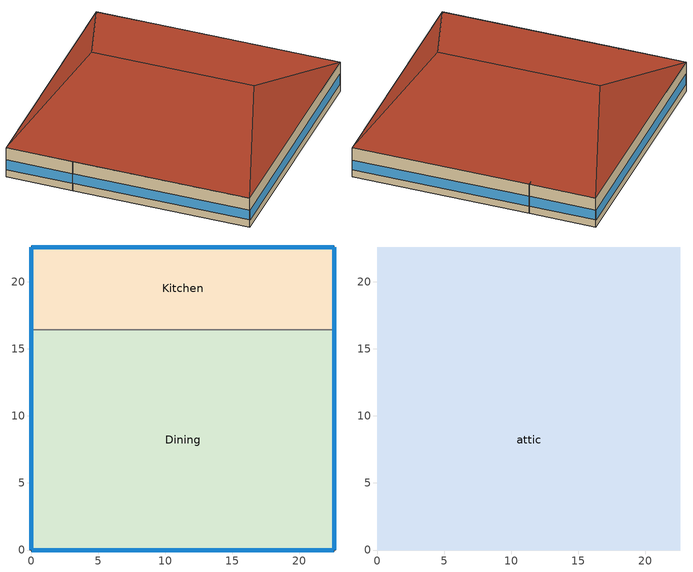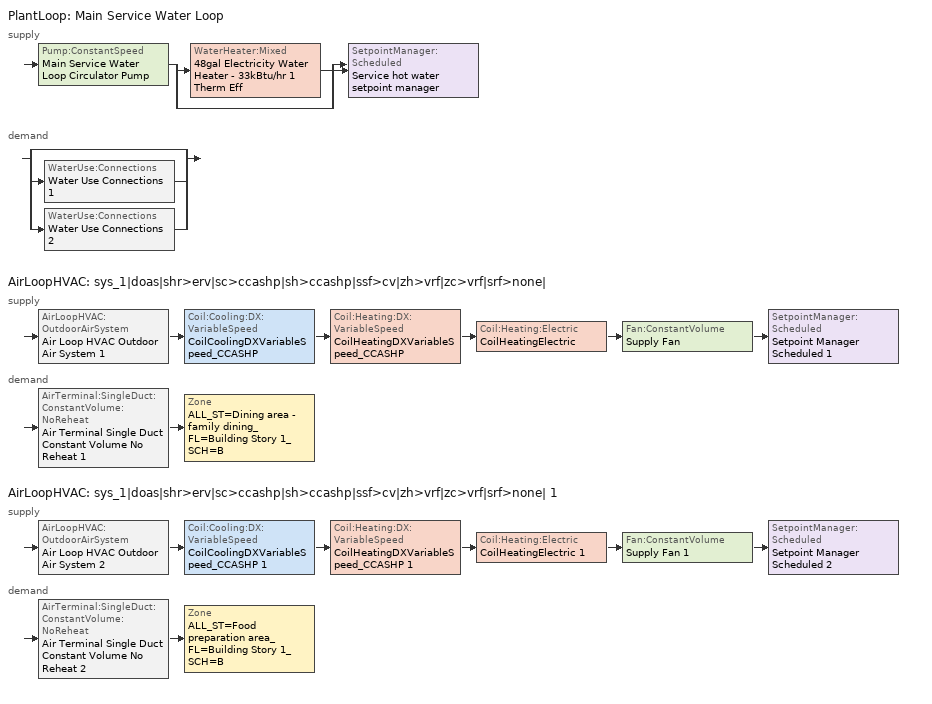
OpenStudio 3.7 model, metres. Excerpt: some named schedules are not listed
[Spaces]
Kitchen
 floor foundation (BTAP-Grnd-Floor-Mass:U-0.757_std): 22.61,22.61 22.61,16.44 0,16.44 0,22.61 z0
 wall outside: 22.61,16.44 22.61,22.61 0,22.61 0,16.44 z0:3.05
 wall to Dining: 0,16.44 22.61,16.44 z0:3.05
 window (BTAP-Ext-FixedWindow:U=0.173 SHGC=0.600): 22.61,16.47 22.61,22.58 / 0,22.58 0,16.47 z0.76:1.79; 22.58,22.61 0.03,22.61 z0.76:1.78
Dining
 floor foundation (BTAP-Grnd-Floor-Mass:U-0.757_std): 22.61,16.44 22.61,0 0,0 0,16.44 z0
 wall outside: 0,16.44 0,0 22.61,0 22.61,16.44 z0:3.05
 window (BTAP-Ext-FixedWindow:U=0.173 SHGC=0.600): 22.61,0.03 22.61,16.42 / 0.03,0 22.58,0 / 0,16.42 0,0.03 z0.76:1.78
attic
 floor to Dining: 22.61,16.44 22.61,0 0,0 0,16.44 z3.05
 floor to Kitchen: 22.61,22.61 22.61,16.44 0,16.44 0,22.61 z3.05
 roof outside: 11.3,18.84,6.82 22.61,22.61,3.05 0,22.61,3.05; 11.3,3.77,6.82 0,0,3.05 22.61,0,3.05; 11.3,18.84,6.82 0,22.61,3.05 0,0,3.05 11.3,3.77,6.82; 11.3,3.77,6.82 22.61,0,3.05 22.61,22.61,3.05 11.3,18.84,6.82
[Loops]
PlantLoop 'Main Service Water Loop'
 supply: Pump:ConstantSpeed 'Main Service Water Loop Circulator Pump' > split
  | WaterHeater:Mixed '48gal Electricity Water Heater - 33kBtu/hr 1 Therm Eff'
  | bypass
  join > SetpointManager:Scheduled 'Service hot water setpoint manager'
 demand: split
  | bypass
  | WaterUse:Connections 'Water Use Connections 1'
  | WaterUse:Connections 'Water Use Connections 2'
AirLoopHVAC 'sys_1|doas|shr>erv|sc>ccashp|sh>ccashp|ssf>cv|zh>vrf|zc>vrf|srf>none|'
 supply: AirLoopHVAC:OutdoorAirSystem 'Air Loop HVAC Outdoor Air System 1' > Coil:Cooling:DX:VariableSpeed 'CoilCoolingDXVariableSpeed_CCASHP' > Coil:Heating:DX:VariableSpeed 'CoilHeatingDXVariableSpeed_CCASHP' > Coil:Heating:Electric 'CoilHeatingElectric' > Fan:ConstantVolume 'Supply Fan' > SetpointManager:Scheduled 'Setpoint Manager Scheduled 1'
 demand: AirTerminal:SingleDuct:ConstantVolume:NoReheat 'Air Terminal Single Duct Constant Volume No Reheat 1' > Zone 'ALL_ST=Dining area - family dining_FL=Building Story 1_SCH=B'
AirLoopHVAC 'sys_1|doas|shr>erv|sc>ccashp|sh>ccashp|ssf>cv|zh>vrf|zc>vrf|srf>none| 1'
 supply: AirLoopHVAC:OutdoorAirSystem 'Air Loop HVAC Outdoor Air System 2' > Coil:Cooling:DX:VariableSpeed 'CoilCoolingDXVariableSpeed_CCASHP 1' > Coil:Heating:DX:VariableSpeed 'CoilHeatingDXVariableSpeed_CCASHP 1' > Coil:Heating:Electric 'CoilHeatingElectric 1' > Fan:ConstantVolume 'Supply Fan 1' > SetpointManager:Scheduled 'Setpoint Manager Scheduled 2'
 demand: AirTerminal:SingleDuct:ConstantVolume:NoReheat 'Air Terminal Single Duct Constant Volume No Reheat 2' > Zone 'ALL_ST=Food preparation area_FL=Building Story 1_SCH=B'
[Site]
Calgary Intl AP_AB_CAN: Latitude {deg}=51.11; Longitude {deg}=-114.02; Time Zone {hr}=-7; Elevation {m}=1084.1; Terrain=City
[Building]
FullServiceRestaurant: North Axis {deg}=0; Default Construction Set=BTAP-Mass at hdd = 5000.0; Standards Number of Stories=1; Standards Number of Above Ground Stories=1; Standards Template=NECB2020; Standards Building Type=FullServiceRestaurant
[Site:WaterMainsTemperature]
Calculation Method=Correlation; Annual Average Outdoor Air Temperature {C}=4.69167; Maximum Difference In Monthly Average Outdoor Air Temperatures {deltaC}=24.6
[Site:GroundTemperature:BuildingSurface]
19.527, 19.502, 19.536, 19.598, 20.002, 21.64, 22.225, 22.375, 21.449, 20.121, 19.802, 19.633
[SizingPeriod:DesignDay] Barometric Pressure {Pa}=88961; Rain Indicator=No; Snow Indicator=No; Day of Month=21; Daylight Saving Time Indicator=No; Humidity Condition Type=Wetbulb; Dry-Bulb Temperature Range Modifier Type=DefaultMultipliers
Name | Maximum Dry-Bulb Temperature {C} | Daily Dry-Bulb Temperature Range {deltaC} | Wind Speed {m/s} | Wind Direction {deg} | Month | Day Type | Wetbulb or DewPoint at Maximum Dry-Bulb {C} | Solar Model Indicator | ASHRAE Clear Sky Optical Depth for Beam Irradiance | ASHRAE Clear Sky Optical Depth for Diffuse Irradiance | Sky Clearness
Calgary Intl AP Ann Clg .4% Condns DB=>MWB | 28.8 | 12.3 | 4.5 | 160 | 7 | SummerDesignDay | 16 | ASHRAETau | 0.34 | 2.419
Calgary Intl AP Ann Clg .4% Condns WB=>MDB | 25.5 | 12.3 | 4.5 | 160 | 7 | SummerDesignDay | 17.8 | ASHRAETau | 0.34 | 2.419
Calgary Intl AP Ann Htg 99.6% Condns DB | -27.7 | 0 | 2.7 | 200 | 1 | WinterDesignDay | -27.7 | ASHRAEClearSky |  |  | 0
[ClimateZones]
Climate Zone Institution Name 1=ASHRAE; Climate Zone Document Name 1=ANSI/ASHRAE Standard 169; Climate Zone Document Year 1=2006; Climate Zone Value 1=7
[Site:GroundTemperature:Shallow]
-1.6, -5.4, -6.4, -5.5, -0.4, 5.3, 10.8, 14.7, 15.8, 14, 9.5, 4
[Site:GroundTemperature:Deep]
4, 1.3, -0.4, -0.9, 0.1, 2.3, 5.2, 8, 9.9, 10.3, 9.2, 7
[Site:GroundTemperature:FCfactorMethod]
January Ground Temperature {C}=5.5; February Ground Temperature {C}=-2; March Ground Temperature {C}=-7.6; April Ground Temperature {C}=-6.3; May Ground Temperature {C}=-6.6; June Ground Temperature {C}=-0.3; July Ground Temperature {C}=4.9; August Ground Temperature {C}=10.2; September Ground Temperature {C}=13.8; October Ground Temperature {C}=17; November Ground Temperature {C}=16.6; December Ground Temperature {C}=11.1
[Material:NoMass] Roughness=Smooth; Thermal Absorptance=0.9; Solar Absorptance=0.7
Name | Thermal Resistance {m2-K/W} | Visible Absorptance
Typical Carpet Pad; Typical Carpet Pad 1 | 0.21648 | 0.8
Typical Insulation 1 | 6.98591 | 0.7
Typical Insulation 2 | 4.38022 | 0.7
Typical Insulation 3 | 8.26445 | 0.7
Typical Carpet Pad 2 | 1.25503 | 0.8
Typical Carpet Pad 3; Typical Carpet Pad 4 | 3.45515 | 0.8
Typical Insulation 4 | 0.578017 | 0.7
Typical Insulation 5 | 0.578035 | 0.7
[Material]
Name | Roughness | Thickness {m} | Conductivity {W/m-K} | Density {kg/m3} | Specific Heat {J/kg-K} | Thermal Absorptance | Solar Absorptance | Visible Absorptance
G05 25mm wood | MediumSmooth | 0.0254 | 0.15 | 608 | 1630 | 0.9 | 0.5 | 0.5
100mm Normalweight concrete floor 1 | MediumSmooth | 0.1016 | 2.31 | 2322 | 832
G01 13mm gypsum board 1 | Smooth | 0.0127 | 0.16 | 800 | 1090 | 0.9 | 0.7 | 0.5
4 in. Normalweight Concrete Floor 1 | MediumRough | 0.1016 | 2.31 | 2322 | 832 | 0.9 | 0.7 | 0.7
1IN Stucco 1 | Smooth | 0.0253 | 0.6918 | 1858 | 837 | 0.9 | 0.7 | 0.92
8IN CONCRETE HW RefBldg 1 | Rough | 0.2032 | 1.311 | 2240 | 836.8 | 0.9 | 0.7 | 0.7
1/2IN Gypsum 1 | Smooth | 0.0127 | 0.16 | 784.9 | 830 | 0.9 | 0.4 | 0.4
Metal Roof Surface 1; F08 Metal surface 1 | Smooth | 0.0008 | 45.28 | 7824 | 500 | 0.9 | 0.7 | 0.7
6 in. Normalweight Concrete Floor 1; 6 in. Normalweight Concrete Floor 2; 6 in. Normalweight Concrete Floor 3 | MediumRough | 0.1524 | 2.31 | 2322 | 832 | 0.9 | 0.7 | 0.7
Expanded Polystyrene | MediumSmooth | 0.0363959 | 0.029 | 29 | 1210
[Construction]
BTAP-Int-Partition; BTAP-Int-Door: G05 25mm wood
BTAP-Int-Floor: 100mm Normalweight concrete floor 1, Typical Carpet Pad
BTAP-Int-Wall: G01 13mm gypsum board 1, G01 13mm gypsum board 1
BTAP-Int-Ceiling: Typical Carpet Pad, 100mm Normalweight concrete floor 1
BTAP-Int-Window: SimpleGlazing
BTAP-Ext-Floor-Mass:U-0.138: Typical Insulation 1, 4 in. Normalweight Concrete Floor 1, Typical Carpet Pad 1
BTAP-Ext-Wall-Mass:U-0.215: 1IN Stucco 1, 8IN CONCRETE HW RefBldg 1, Typical Insulation 2, 1/2IN Gypsum 1
BTAP-Ext-Roof-Metal:U-0.121: Metal Roof Surface 1, Typical Insulation 3
BTAP-Grnd-Floor-Mass:U-0.757: 6 in. Normalweight Concrete Floor 1, Typical Carpet Pad 2
BTAP-Grnd-Wall-Mass:U-0.284: 6 in. Normalweight Concrete Floor 2, Typical Carpet Pad 3
BTAP-Grnd-Roof-Mass:U-0.284: 6 in. Normalweight Concrete Floor 3, Typical Carpet Pad 4
BTAP-Ext-FixedWindow:U=0.173 SHGC=0.600; BTAP-Ext-GlassDoors:U=0.173 SHGC=0.600: SimpleGlazing:U=0.173 SHGC=0.600
BTAP-Ext-Door:U-1.73: F08 Metal surface 1, Typical Insulation 4
BTAP-Ext-OverHeadDoor:U-1.73: Typical Insulation 5
BTAP-Ext-Skylights:U=0.241 SHGC=0.600; BTAP-Ext-DaylightDomes:U=0.241 SHGC=0.600; BTAP-Ext-DaylightDiffuser:U=0.241 SHGC=0.600: SimpleGlazing:U=0.241 SHGC=0.600
BTAP-Grnd-Floor-Mass:U-0.757_std: 6 in. Normalweight Concrete Floor 1, Expanded Polystyrene
[DefaultConstructionSet]
BTAP-Mass at hdd = 5000.0: Default Exterior Surface Constructions=BTAP-Mass at hdd = 5000.0; Default Interior Surface Constructions=Default Surface Constructions 2; Default Ground Contact Surface Constructions=BTAP-Mass at hdd = 5000.0 1; Default Exterior SubSurface Constructions=BTAP-Mass at hdd = 5000.0; Default Interior SubSurface Constructions=Default Sub Surface Constructions 2; Interior Partition Construction=BTAP-Int-Partition
[DefaultSurfaceConstructions]
Name | Floor Construction | Wall Construction | Roof Ceiling Construction
Default Surface Constructions 2 | BTAP-Int-Floor | BTAP-Int-Wall | BTAP-Int-Ceiling
BTAP-Mass at hdd = 5000.0 | BTAP-Ext-Floor-Mass:U-0.138 | BTAP-Ext-Wall-Mass:U-0.215 | BTAP-Ext-Roof-Metal:U-0.121
BTAP-Mass at hdd = 5000.0 1 | BTAP-Grnd-Floor-Mass:U-0.757 | BTAP-Grnd-Wall-Mass:U-0.284 | BTAP-Grnd-Roof-Mass:U-0.284
[DefaultSubSurfaceConstructions]
Name | Fixed Window Construction | Operable Window Construction | Door Construction | Glass Door Construction | Overhead Door Construction | Skylight Construction | Tubular Daylight Dome Construction | Tubular Daylight Diffuser Construction
Default Sub Surface Constructions 2 | BTAP-Int-Window | BTAP-Int-Window | BTAP-Int-Door
BTAP-Mass at hdd = 5000.0 | BTAP-Ext-FixedWindow:U=0.173 SHGC=0.600 | BTAP-Ext-FixedWindow:U=0.173 SHGC=0.600 | BTAP-Ext-Door:U-1.73 | BTAP-Ext-GlassDoors:U=0.173 SHGC=0.600 | BTAP-Ext-OverHeadDoor:U-1.73 | BTAP-Ext-Skylights:U=0.241 SHGC=0.600 | BTAP-Ext-DaylightDomes:U=0.241 SHGC=0.600 | BTAP-Ext-DaylightDiffuser:U=0.241 SHGC=0.600
[WindowMaterial:SimpleGlazingSystem] Solar Heat Gain Coefficient=0.6; Visible Transmittance=0.21
Name | U-Factor {W/m2-K}
SimpleGlazing | 2.2
SimpleGlazing:U=0.173 SHGC=0.600 | 1.73
SimpleGlazing:U=0.241 SHGC=0.600 | 2.41
[Space] Volume {m3}=Autocalculate
Name | Space Type | Building Story | Thermal Zone | Part of Total Floor Area
Kitchen | Space Function Food preparation area | Building Story 1 | ALL_ST=Food preparation area_FL=Building Story 1_SCH=B | Yes
Dining | Space Function Dining area - family dining | Building Story 1 | ALL_ST=Dining area - family dining_FL=Building Story 1_SCH=B | Yes
attic | Space Function - undefined - | Building Story 2 | ALL_ST=- undefined -_FL=Building Story 2_SCH=A | No
[BuildingStory]
Name | Nominal Z Coordinate {m}
Building Story 1 | 0
Building Story 2 | 3.0488
[SpaceType] Standards Building Type=Space Function
Name | Default Schedule Set | Design Specification Outdoor Air Object | Standards Space Type
Space Function - undefined - | Space Function - undefined - Schedule Set | Space Function - undefined - Ventilation | - undefined -
Space Function Dining area - family dining | Space Function Dining area - family dining Schedule Set | Space Function Dining area - family dining Ventilation | Dining area - family dining
Space Function Food preparation area | Space Function Food preparation area Schedule Set | Space Function Food preparation area Ventilation | Food preparation area
[DesignSpecification:OutdoorAir]
Name | Outdoor Air Flow per Person {m3/s-person} | Outdoor Air Flow per Floor Area {m3/s-m2} | Outdoor Air Flow Air Changes per Hour {1/hr} | Outdoor Air Method
Space Function - undefined - Ventilation | 0 | 0 | 0
Space Function Dining area - family dining Ventilation | 0.0266603 | 0.0009144 |  | Sum
Space Function Food preparation area Ventilation | 0.0152345 | 0.0006096 |  | Sum
[DefaultScheduleSet] Infiltration Schedule=Always On
Name | Number of People Schedule | People Activity Level Schedule | Lighting Schedule | Electric Equipment Schedule
Space Function - undefined - Schedule Set
Space Function Dining area - family dining Schedule Set | NECB-B-Occupancy | NECB-Activity | NECB-B-Lighting | NECB-B-Electric-Equipment
Space Function Food preparation area Schedule Set | NECB-B-Occupancy | NECB-Activity | NECB-B-Occupancy-NECB-B-Lighting-0.0-0.0-0.67-Light Ruleset | NECB-B-Electric-Equipment
[ThermostatSetpoint:DualSetpoint]
Name | Heating Setpoint Temperature Schedule | Cooling Setpoint Temperature Schedule
Space Function - undefined - Thermostat 3
Space Function Dining area - family dining Thermostat 3; Space Function Food preparation area Thermostat 3 | NECB-B-Thermostat Setpoint-Heating | NECB-B-Thermostat Setpoint-Cooling
[People:Definition] Number of People Calculation Method=People/Area; Fraction Radiant=0.3
Name | People per Space Floor Area {person/m2}
Space Function Dining area - family dining People Definition | 0.100036
Space Function Food preparation area People Definition | 0.0500182
[People] Work Efficiency Schedule=Work Efficiency Schedule; Clothing Insulation Schedule=Clothing Schedule; Air Velocity Schedule=Air Velocity Schedule; Multiplier=1
Name | People Definition | Space or SpaceType
Space Function Dining area - family dining People | Space Function Dining area - family dining People Definition | Space Function Dining area - family dining
Space Function Food preparation area People | Space Function Food preparation area People Definition | Space Function Food preparation area
[Lights:Definition] Design Level Calculation Method=Watts/Area; Fraction Radiant=0.5; Fraction Visible=0.2
Name | Watts per Space Floor Area {W/m2}
Space Function Dining area - family dining Lights Definition | 6.50001
Space Function Food preparation area Lights Definition | 11.7
[Lights] Fraction Replaceable=1
Name | Lights Definition | Space or SpaceType
Space Function Dining area - family dining Lights | Space Function Dining area - family dining Lights Definition | Space Function Dining area - family dining
Space Function Food preparation area Lights | Space Function Food preparation area Lights Definition | Space Function Food preparation area
[ElectricEquipment:Definition] Design Level Calculation Method=Watts/Area; Fraction Radiant=0.5
Name | Watts per Space Floor Area {W/m2}
Space Function Dining area - family dining Elec Equip Definition | 1.00036
Space Function Food preparation area Elec Equip Definition | 10.0036
[ElectricEquipment]
Name | Electric Equipment Definition | Space or SpaceType
Space Function Dining area - family dining Elec Equip | Space Function Dining area - family dining Elec Equip Definition | Space Function Dining area - family dining
Space Function Food preparation area Elec Equip | Space Function Food preparation area Elec Equip Definition | Space Function Food preparation area
[SpaceInfiltration:DesignFlowRate] Schedule=Always On Discrete; Design Flow Rate Calculation Method=Flow/ExteriorArea; Flow per Exterior Surface Area {m3/s-m2}=0.000474073; Constant Term Coefficient=0; Temperature Term Coefficient=0; Velocity Term Coefficient=0.224; Velocity Squared Term Coefficient=0
Name | Space or SpaceType
attic Infiltration | attic
Dining Infiltration | Dining
Kitchen Infiltration | Kitchen
[ThermalZone] Use Ideal Air Loads=No
Name | Thermostat
ALL_ST=- undefined -_FL=Building Story 2_SCH=A | Space Function - undefined - Thermostat 3
ALL_ST=Dining area - family dining_FL=Building Story 1_SCH=B | Space Function Dining area - family dining Thermostat 3
ALL_ST=Food preparation area_FL=Building Story 1_SCH=B | Space Function Food preparation area Thermostat 3
[Sizing:Zone] Zone Cooling Design Supply Air Humidity Ratio {kg-H2O/kg-air}=0.0085; Zone Heating Design Supply Air Humidity Ratio {kg-H2O/kg-air}=0.008; Cooling Design Air Flow Method=DesignDay; Heating Design Air Flow Method=DesignDay; Account for Dedicated Outdoor Air System=No; Dedicated Outdoor Air System Control Strategy=NeutralSupplyAir; Dedicated Outdoor Air Low Setpoint Temperature for Design {C}=autosize; Dedicated Outdoor Air High Setpoint Temperature for Design {C}=autosize; Zone Load Sizing Method=Sensible Load Only No Latent Load; Zone Latent Cooling Design Supply Air Humidity Ratio Input Method=HumidityRatioDifference; Zone Cooling Design Supply Air Humidity Ratio Difference {kgWater/kgDryAir}=0.005; Zone Latent Heating Design Supply Air Humidity Ratio Input Method=HumidityRatioDifference; Zone Humidification Design Supply Air Humidity Ratio Difference {kgWater/kgDryAir}=0.005
Name | Zone Cooling Design Supply Air Temperature Input Method | Zone Cooling Design Supply Air Temperature {C} | Zone Cooling Design Supply Air Temperature Difference {deltaC} | Zone Heating Design Supply Air Temperature Input Method | Zone Heating Design Supply Air Temperature {C} | Zone Heating Design Supply Air Temperature Difference {deltaC} | Zone Heating Sizing Factor | Zone Cooling Sizing Factor
ALL_ST=- undefined -_FL=Building Story 2_SCH=A | SupplyAirTemperature | 14 | 11.11 | SupplyAirTemperature | 40 | 11.11
ALL_ST=Dining area - family dining_FL=Building Story 1_SCH=B; ALL_ST=Food preparation area_FL=Building Story 1_SCH=B | TemperatureDifference | 13 | 11 | TemperatureDifference | 43 | 21 | 1.3 | 1.1
[Zone equipment]
ALL_ST=Dining area - family dining_FL=Building Story 1_SCH=B: Air Terminal Single Duct Constant Volume No Reheat 1, ZoneHVACTerminalUnitVariableRefrigerantFlow, ZoneHVACBaseboardConvectiveElectric
ALL_ST=Food preparation area_FL=Building Story 1_SCH=B: Air Terminal Single Duct Constant Volume No Reheat 2, ZoneHVACTerminalUnitVariableRefrigerantFlow 1, ZoneHVACBaseboardConvectiveElectric 1
[Foundation:Kiva]
Bldg Kiva Foundation: Wall Height Above Grade {m}=0; Wall Depth Below Slab {m}=0
[SurfaceProperty:ExposedFoundationPerimeter] Exposed Perimeter Calculation Method=TotalExposedPerimeter
Name | Total Exposed Perimeter {m}
Dining_Floor | 55.4941
Kitchen_Floor | 34.9407
[Foundation:Kiva:Settings]

[PlantLoop]
Main Service Water Loop: Glycol Concentration=0; Maximum Loop Temperature {C}=60; Minimum Loop Temperature {C}=10; Plant Loop Volume {m3}=Autocalculate; Load Distribution Scheme=Optimal
[Sizing:Plant]
Main Service Water Loop: Loop Type=Heating; Design Loop Exit Temperature {C}=60; Loop Design Temperature Difference {deltaC}=5; Sizing Option=NonCoincident; Zone Timesteps in Averaging Window=1; Coincident Sizing Factor Mode=None
[SetpointManager:Scheduled] Control Variable=Temperature
Name | Schedule | Setpoint Node or NodeList
Service hot water setpoint manager | Service Water Loop Temp - 140F | Main Service Water Loop Supply Outlet Node
Setpoint Manager Scheduled 1 | Schedule Ruleset 9 | sys_1|doas|shr>erv|sc>ccashp|sh>ccashp|ssf>cv|zh>vrf|zc>vrf|srf>none| Supply Outlet Node
Setpoint Manager Scheduled 2 | Schedule Ruleset 10 | sys_1|doas|shr>erv|sc>ccashp|sh>ccashp|ssf>cv|zh>vrf|zc>vrf|srf>none| 1 Supply Outlet Node
[Pump:ConstantSpeed]
Main Service Water Loop Circulator Pump: Rated Flow Rate {m3/s}=autosize; Rated Pump Head {Pa}=287937; Rated Power Consumption {W}=autosize; Motor Efficiency=0.7; Fraction of Motor Inefficiencies to Fluid Stream=0; Pump Control Type=Intermittent; Design Power Sizing Method=PowerPerFlowPerPressure; Design Electric Power per Unit Flow Rate {W/(m3/s)}=348701.1; Design Shaft Power per Unit Flow Rate per Unit Head {W-s/m3-Pa}=1.28205
[WaterHeater:Mixed]
48gal Electricity Water Heater - 33kBtu/hr 1 Therm Eff: Tank Volume {m3}=0.18232; Setpoint Temperature Schedule=Service Water Loop Temp - 140F; Deadband Temperature Difference {deltaC}=2; Maximum Temperature Limit {C}=60; Heater Control Type=Cycle; Heater Maximum Capacity {W}=9526.21; Heater Fuel Type=Electricity; Heater Thermal Efficiency=1; Off Cycle Parasitic Fuel Consumption Rate {W}=31.1488; Off Cycle Parasitic Fuel Type=Electricity; Off Cycle Parasitic Heat Fraction to Tank=0.8; On Cycle Parasitic Fuel Consumption Rate {W}=31.1488; On Cycle Parasitic Fuel Type=Electricity; On Cycle Parasitic Heat Fraction to Tank=0; Ambient Temperature Indicator=Schedule; Ambient Temperature Schedule=Water Heater Ambient Temp Schedule 70.0F; Off Cycle Loss Coefficient to Ambient Temperature {W/K}=1.96622; On Cycle Loss Coefficient to Ambient Temperature {W/K}=1.96622; Use Side Effectiveness=1; Source Side Effectiveness=1; Use Side Design Flow Rate {m3/s}=autosize; Source Side Design Flow Rate {m3/s}=autosize; Indirect Water Heating Recovery Time {hr}=1.5; Source Side Flow Control Mode=IndirectHeatPrimarySetpoint
[WaterHeater:Sizing]
48gal Electricity Water Heater - 33kBtu/hr 1 Therm Eff: Design Mode=PeakDraw; Time Storage Can Meet Peak Draw {hr}=0.538503; Time for Tank Recovery {hr}=0; Nominal Tank Volume for Autosizing Plant Connections {m3}=1
[WaterUse:Connections] Drain Water Heat Exchanger Type=None; Drain Water Heat Exchanger Destination=Plant
Name | Water Use Equipment Name 1
Water Use Connections 1 | Dining Service Water Use 0.38gal/min
Water Use Connections 2 | Kitchen Service Water Use 0.07gal/min
[WaterUse:Equipment:Definition]
Name | Peak Flow Rate {m3/s} | Target Temperature Schedule | Sensible Fraction Schedule | Latent Fraction Schedule
Dining Service Water Use Def 0.38gal/min | 2.36933e-05 | Schedule Ruleset 5 | Schedule Ruleset 3 | Schedule Ruleset 4
Kitchen Service Water Use Def 0.07gal/min | 4.44248e-06 | Schedule Ruleset 8 | Schedule Ruleset 6 | Schedule Ruleset 7
[WaterUse:Equipment] Flow Rate Fraction Schedule=NECB-B-Service Water Heating
Name | Water Use Equipment Definition | Space
Dining Service Water Use 0.38gal/min | Dining Service Water Use Def 0.38gal/min | Dining
Kitchen Service Water Use 0.07gal/min | Kitchen Service Water Use Def 0.07gal/min | Kitchen
[AirConditioner:VariableRefrigerantFlow]
VRF Outdoor Unit: Availability Schedule=Always On Discrete; Gross Rated Total Cooling Capacity {W}=27911.1; Gross Rated Cooling COP {W/W}=4.35; Minimum Outdoor Temperature in Cooling Mode {C}=-5; Maximum Outdoor Temperature in Cooling Mode {C}=43; Cooling Capacity Ratio Modifier Function of Low Temperature Curve=Mitsubishi Hyper Heating VRF Outdoor Unit Low CCAPFT curve; Cooling Capacity Ratio Boundary Curve=Mitsubishi Hyper Heating VRF Outdoor Unit CCAPFT Boundary curve; Cooling Capacity Ratio Modifier Function of High Temperature Curve=Mitsubishi Hyper Heating VRF Outdoor Unit High CCAPFT curve; Cooling Energy Input Ratio Modifier Function of Low Temperature Curve=Mitsubishi Hyper Heating VRF Outdoor Unit Low CEIRFT curve; Cooling Energy Input Ratio Boundary Curve=Mitsubishi Hyper Heating VRF Outdoor Unit CEIRFT Boundary curve; Cooling Energy Input Ratio Modifier Function of High Temperature Curve=Mitsubishi Hyper Heating VRF Outdoor Unit High CEIRFT curve; Cooling Energy Input Ratio Modifier Function of Low Part-Load Ratio Curve=Mitsubishi Hyper Heating VRF Outdoor Unit Low CEIRFPLR curve; Cooling Energy Input Ratio Modifier Function of High Part-Load Ratio Curve=Mitsubishi Hyper Heating VRF Outdoor Unit High CEIRFPLR curve; Cooling Combination Ratio Correction Factor Curve=Mitsubishi Hyper Heating VRF Outdoor Unit CCR curve; Cooling Part-Load Fraction Correlation Curve=Mitsubishi Hyper Heating VRF Outdoor Unit on-off CPLFFPLR curve; Gross Rated Heating Capacity {W}=27911.1; Rated Heating Capacity Sizing Ratio {W/W}=1; Rated Heating COP {W/W}=4.88547; Minimum Outdoor Temperature in Heating Mode {C}=-25; Maximum Outdoor Temperature in Heating Mode {C}=30; Heating Capacity Ratio Modifier Function of Low Temperature Curve=Mitsubishi Hyper Heating VRF Outdoor Unit Low HCAPFT curve; Heating Capacity Ratio Boundary Curve=Mitsubishi Hyper Heating VRF Outdoor Unit HCAPFT Boundary curve; Heating Capacity Ratio Modifier Function of High Temperature Curve=Mitsubishi Hyper Heating VRF Outdoor Unit High HCAPFT curve; Heating Energy Input Ratio Modifier Function of Low Temperature Curve=Mitsubishi Hyper Heating VRF Outdoor Unit Low HEIRFT curve; Heating Energy Input Ratio Boundary Curve=Mitsubishi Hyper Heating VRF Outdoor Unit HEIRFT Boundary curve; Heating Energy Input Ratio Modifier Function of High Temperature Curve=Mitsubishi Hyper Heating VRF Outdoor Unit High HEIRFT curve; Heating Performance Curve Outdoor Temperature Type=WetBulbTemperature; Heating Energy Input Ratio Modifier Function of Low Part-Load Ratio Curve=Mitsubishi Hyper Heating VRF Outdoor Unit Low HEIRFPLR curve; Heating Energy Input Ratio Modifier Function of High Part-Load Ratio Curve=Mitsubishi Hyper Heating VRF Outdoor Unit High HEIRFPLR curve; Heating Combination Ratio Correction Factor Curve=Mitsubishi Hyper Heating VRF Outdoor Unit HCR curve; Heating Part-Load Fraction Correlation Curve=Mitsubishi Hyper Heating VRF Outdoor Unit on-off HPLFFPLR curve; Minimum Heat Pump Part-Load Ratio=0.5; Master Thermostat Priority Control Type=ThermostatOffsetPriority; Heat Pump Waste Heat Recovery=Yes; Equivalent Piping Length used for Piping Correction Factor in Cooling Mode {m}=19.5257; Vertical Height used for Piping Correction Factor {m}=-2.22045e-16; Piping Correction Factor for Length in Cooling Mode Curve=Mitsubishi Hyper Heating VRF Outdoor Unit CCAPFPL curve; Piping Correction Factor for Height in Cooling Mode Coefficient {1/m}=-0.00019231; Equivalent Piping Length used for Piping Correction Factor in Heating Mode {m}=19.5257; Piping Correction Factor for Length in Heating Mode Curve=Mitsubishi Hyper Heating VRF Outdoor Unit HCAPFPL curve; Piping Correction Factor for Height in Heating Mode Coefficient {1/m}=-0.00019231; Crankcase Heater Power per Compressor {W}=1e-06; Number of Compressors=3; Ratio of Compressor Size to Total Compressor Capacity {W/W}=0.33; Maximum Outdoor Dry-bulb Temperature for Crankcase Heater {C}=7; Defrost Strategy=ReverseCycle; Defrost Control=OnDemand; Defrost Energy Input Ratio Modifier Function of Temperature Curve=Mitsubishi Hyper Heating VRF Outdoor Unit Defrost HEIRFT curve; Defrost Time Period Fraction=0.058333; Resistive Defrost Heater Capacity {W}=autosize; Maximum Outdoor Dry-bulb Temperature for Defrost Operation {C}=7; Condenser Type=AirCooled; Water Condenser Volume Flow Rate {m3/s}=autosize; Evaporative Condenser Effectiveness=0.9; Evaporative Condenser Air Flow Rate {m3/s}=autosize; Evaporative Condenser Pump Rated Power Consumption {W}=autosize; Basin Heater Capacity {W/K}=0; Basin Heater Setpoint Temperature {C}=2; Fuel Type=Electricity; Minimum Outdoor Temperature in Heat Recovery Mode {C}=-5; Maximum Outdoor Temperature in Heat Recovery Mode {C}=26.2; Initial Heat Recovery Cooling Capacity Fraction {W/W}=0.5; Heat Recovery Cooling Capacity Time Constant {hr}=0.15; Initial Heat Recovery Cooling Energy Fraction {W/W}=1; Heat Recovery Cooling Energy Time Constant {hr}=0; Initial Heat Recovery Heating Capacity Fraction {W/W}=1; Heat Recovery Heating Capacity Time Constant {hr}=0.15; Initial Heat Recovery Heating Energy Fraction {W/W}=1; Heat Recovery Heating Energy Time Constant {hr}=0
[AirLoopHVAC] Design Supply Air Flow Rate {m3/s}=autosize; Design Return Air Flow Fraction of Supply Air Flow=1
Name | Availability Schedule
sys_1|doas|shr>erv|sc>ccashp|sh>ccashp|ssf>cv|zh>vrf|zc>vrf|srf>none| | sys_1|doas|shr>none|sc>ccashp|sh>ccashp|ssf>cv|zh>vrf|zc>vrf|srf>none| Occ Sch
sys_1|doas|shr>erv|sc>ccashp|sh>ccashp|ssf>cv|zh>vrf|zc>vrf|srf>none| 1 | sys_1|doas|shr>none|sc>ccashp|sh>ccashp|ssf>cv|zh>vrf|zc>vrf|srf>none| 1 Occ Sch
[Sizing:System] Type of Load to Size On=VentilationRequirement; Central Heating Maximum System Air Flow Ratio=1; Preheat Design Temperature {C}=7; Preheat Design Humidity Ratio {kg-H2O/kg-Air}=0.008; Precool Design Temperature {C}=13; Precool Design Humidity Ratio {kg-H2O/kg-Air}=0.008; Central Cooling Design Supply Air Temperature {C}=13; Central Heating Design Supply Air Temperature {C}=22; Sizing Option=NonCoincident; 100% Outdoor Air in Cooling=Yes; 100% Outdoor Air in Heating=Yes; Central Cooling Design Supply Air Humidity Ratio {kg-H2O/kg-Air}=0.0085; Central Heating Design Supply Air Humidity Ratio {kg-H2O/kg-Air}=0.008; Cooling Design Air Flow Method=DesignDay; Cooling Design Air Flow Rate {m3/s}=0; Heating Design Air Flow Method=DesignDay; Heating Design Air Flow Rate {m3/s}=0; System Outdoor Air Method=ZoneSum; Zone Maximum Outdoor Air Fraction=1; Cooling Supply Air Flow Rate Per Floor Area {m3/s-m2}=0.00996765; Cooling Fraction of Autosized Cooling Supply Air Flow Rate=1; Cooling Supply Air Flow Rate Per Unit Cooling Capacity {m3/s-W}=3.94755e-05; Heating Supply Air Flow Rate Per Floor Area {m3/s-m2}=0.00996765; Heating Fraction of Autosized Heating Supply Air Flow Rate=1; Heating Fraction of Autosized Cooling Supply Air Flow Rate=1; Heating Supply Air Flow Rate Per Unit Heating Capacity {m3/s-W}=3.15882e-05; Cooling Design Capacity Method=CoolingDesignCapacity; Cooling Design Capacity {W}=autosize; Cooling Design Capacity Per Floor Area {W/m2}=234.7; Fraction of Autosized Cooling Design Capacity=1; Heating Design Capacity Method=HeatingDesignCapacity; Heating Design Capacity {W}=autosize; Heating Design Capacity Per Floor Area {W/m2}=157; Fraction of Autosized Heating Design Capacity=1; Central Cooling Capacity Control Method=OnOff; Occupant Diversity=autosize
sys_1|doas|shr>erv|sc>ccashp|sh>ccashp|ssf>cv|zh>vrf|zc>vrf|srf>none|; sys_1|doas|shr>erv|sc>ccashp|sh>ccashp|ssf>cv|zh>vrf|zc>vrf|srf>none| 1
[Fan:ConstantVolume] Availability Schedule=Always On Discrete; Fan Total Efficiency=0.39975; Pressure Rise {Pa}=640; Maximum Flow Rate {m3/s}=AutoSize; Motor Efficiency=0.615
Supply Fan; Supply Fan 1
[Coil:Heating:DX:VariableSpeed] Nominal Speed Level=1; Rated Air Flow Rate At Selected Nominal Speed Level {m3/s}=autosize; Energy Part Load Fraction Curve=Mitsubishi Hyper Heating VRF Outdoor Unit HPLFFPLR curve; Defrost Energy Input Ratio Function of Temperature Curve=Mitsubishi Hyper Heating VRF Outdoor Unit Defrost HEIRFT curve; Minimum Outdoor Dry-Bulb Temperature for Compressor Operation {C}=-25; Maximum Outdoor Dry-Bulb Temperature for Defrost Operation {C}=5; Crankcase Heater Capacity {W}=1e-06; Maximum Outdoor Dry-Bulb Temperature for Crankcase Heater Operation {C}=10; Defrost Strategy=ReverseCycle; Defrost Control=OnDemand; Defrost Time Period Fraction=0.166667; Resistive Defrost Heater Capacity {W}=autosize
Name | Rated Heating Capacity At Selected Nominal Speed Level {W}
CoilHeatingDXVariableSpeed_CCASHP | 35152.5
CoilHeatingDXVariableSpeed_CCASHP 1 | 5048.49
[Coil:Heating:DX:VariableSpeed:SpeedData] Reference Unit Gross Rated Heating Capacity {W}=9124.85; Reference Unit Rated Air Flow Rate {m3/s}=0.653; Rated Supply Air Fan Power Per Volume Flow Rate 2017 {W/(m3/s)}=773.3; Rated Supply Air Fan Power Per Volume Flow Rate 2023 {W/(m3/s)}=934.4; Heating Capacity Function of Temperature Curve=Mitsubishi Hyper Heating VRF Outdoor Unit HCAPFT curve; Total  Heating Capacity Function of Air Flow Fraction Curve=Mitsubishi Hyper Heating VRF Outdoor Unit HCAPFFF curve; Energy Input Ratio Function of Temperature Curve=Mitsubishi Hyper Heating VRF Outdoor Unit HEIRFT curve; Energy Input Ratio Function of Air Flow Fraction Curve=Mitsubishi Hyper Heating VRF Outdoor Unit HEIRFFF curve
Name | Reference Unit Gross Rated Heating COP
Coil Heating DX Variable Speed Speed Data 1 | 4.7725
Coil Heating DX Variable Speed Speed Data 2 | 4.32207
[Coil:Heating:Electric] Availability Schedule=Always On Discrete
CoilHeatingElectric; CoilHeatingElectric 1
[Coil:Cooling:DX:VariableSpeed] Nominal Speed Level=1; Rated Air Flow Rate At Selected Nominal Speed Level {m3/s}=autosize; Nominal Time for Condensate to Begin Leaving the Coil {s}=0; Initial Moisture Evaporation Rate Divided by Steady-State AC Latent Capacity=0; Maximum Cycling Rate {cycles/hr}=2.5; Latent Capacity Time Constant {s}=60; Fan Delay Time {s}=60; Energy Part Load Fraction Curve=Mitsubishi Hyper Heating VRF Outdoor Unit CPLFFPLR curve; Condenser Type=AirCooled; Evaporative Condenser Pump Rated Power Consumption {W}=0; Crankcase Heater Capacity {W}=1e-06; Maximum Outdoor Dry-Bulb Temperature for Crankcase Heater Operation {C}=10; Minimum Outdoor Dry-Bulb Temperature for Compressor Operation {C}=-25; Basin Heater Capacity {W/K}=0; Basin Heater Setpoint Temperature {C}=2
Name | Gross Rated Total Cooling Capacity At Selected Nominal Speed Level {W}
CoilCoolingDXVariableSpeed_CCASHP | 35152.5
CoilCoolingDXVariableSpeed_CCASHP 1 | 5048.49
[Coil:Cooling:DX:VariableSpeed:SpeedData] Reference Unit Gross Rated Total Cooling Capacity {W}=8914.19; Reference Unit Gross Rated Sensible Heat Ratio=0.79; Reference Unit Rated Air Flow Rate {m3/s}=0.944; Rated Evaporator Fan Power Per Volume Flow Rate 2017 {W/(m3/s)}=773.3; Rated Evaporator Fan Power Per Volume Flow Rate 2023 {W/(m3/s)}=934.4; Total Cooling Capacity Function of Temperature Curve=Mitsubishi Hyper Heating VRF Outdoor Unit CCAPFT curve; Total Cooling Capacity Function of Air Flow Fraction Curve=Mitsubishi Hyper Heating VRF Outdoor Unit CCAPFFF curve; Energy Input Ratio Function of Temperature Curve=Mitsubishi Hyper Heating VRF Outdoor Unit CEIRFT curve; Energy Input Ratio Function of Air Flow Fraction Curve=Mitsubishi Hyper Heating VRF Outdoor Unit CEIRFFF curve
Name | Reference Unit Gross Rated Cooling COP {W/W}
Coil Cooling DX Variable Speed Speed Data 1 | 3.68
Coil Cooling DX Variable Speed Speed Data 2 | 3.95
[Controller:OutdoorAir] Minimum Outdoor Air Flow Rate {m3/s}=autosize; Maximum Outdoor Air Flow Rate {m3/s}=Autosize; Economizer Control Type=NoEconomizer; Economizer Control Action Type=ModulateFlow; Economizer Maximum Limit Dry-Bulb Temperature {C}=28; Economizer Maximum Limit Enthalpy {J/kg}=64000; Economizer Minimum Limit Dry-Bulb Temperature {C}=-100; Lockout Type=NoLockout; Minimum Limit Type=FixedMinimum; High Humidity Control=No; Heat Recovery Bypass Control Type=BypassWhenWithinEconomizerLimits; Economizer Operation Staging=InterlockedWithMechanicalCooling
Name | Minimum Outdoor Air Schedule | Controller Mechanical Ventilation
Controller Outdoor Air 1 | sys_1|doas|shr>none|sc>ccashp|sh>ccashp|ssf>cv|zh>vrf|zc>vrf|srf>none| Occ Sch | Controller Mechanical Ventilation 1
Controller Outdoor Air 2 | sys_1|doas|shr>none|sc>ccashp|sh>ccashp|ssf>cv|zh>vrf|zc>vrf|srf>none| 1 Occ Sch | Controller Mechanical Ventilation 2
[Controller:MechanicalVentilation] Availability Schedule=Always On Discrete
Controller Mechanical Ventilation 1; Controller Mechanical Ventilation 2
[AirLoopHVAC:OutdoorAirSystem]
Name | Controller
Air Loop HVAC Outdoor Air System 1 | Controller Outdoor Air 1
Air Loop HVAC Outdoor Air System 2 | Controller Outdoor Air 2
[AirTerminal:SingleDuct:ConstantVolume:NoReheat] Availability Schedule=Always On Discrete; Maximum Air Flow Rate {m3/s}=AutoSize
Air Terminal Single Duct Constant Volume No Reheat 1; Air Terminal Single Duct Constant Volume No Reheat 2
[Coil:Cooling:DX:VariableRefrigerantFlow] Availability Schedule=Always On Discrete; Rated Total Cooling Capacity {W}=autosize; Rated Sensible Heat Ratio=autosize; Rated Air Flow Rate {m3/s}=autosize
Name | Cooling Capacity Ratio Modifier Function of Temperature Curve | Cooling Capacity Modifier Curve Function of Flow Fraction
CoilCoolingDXVariableRefrigerantFlow | VRFTUCoolCapFT | VRFACCoolCapFFF
CoilCoolingDXVariableRefrigerantFlow 1 | VRFTUCoolCapFT 1 | VRFACCoolCapFFF 1
[Coil:Heating:DX:VariableRefrigerantFlow] Availability Schedule=Always On Discrete; Rated Total Heating Capacity {W}=autosize; Rated Air Flow Rate {m3/s}=autosize
Name | Heating Capacity Ratio Modifier Function of Temperature Curve | Heating Capacity Modifier Function of Flow Fraction Curve
CoilHeatingDXVariableRefrigerantFlow | Coil Heating DX Variable Refrigerant Flow 1 VRFTUHeatCAPFT | Coil Heating DX Variable Refrigerant Flow 1 VRFACCoolCapFFF
CoilHeatingDXVariableRefrigerantFlow 1 | Coil Heating DX Variable Refrigerant Flow 1 VRFTUHeatCAPFT 1 | Coil Heating DX Variable Refrigerant Flow 1 VRFACCoolCapFFF 1
[Fan:OnOff] Availability Schedule=Always On Discrete; Fan Total Efficiency=0.39975; Pressure Rise {Pa}=36.8769; Maximum Flow Rate {m3/s}=autosize; Motor Efficiency=0.615; Motor In Airstream Fraction=1
Name | Fan Power Ratio Function of Speed Ratio Curve | Fan Efficiency Ratio Function of Speed Ratio Curve
FanOnOff | Fan On Off Power Curve | Fan On Off Efficiency Curve
FanOnOff 1 | Fan On Off Power Curve 1 | Fan On Off Efficiency Curve 1
[ZoneHVAC:TerminalUnit:VariableRefrigerantFlow] Terminal Unit Availability schedule=Always On Discrete; Supply Air Flow Rate During Cooling Operation {m3/s}=autosize; Supply Air Flow Rate When No Cooling is Needed {m3/s}=autosize; Supply Air Flow Rate During Heating Operation {m3/s}=autosize; Supply Air Flow Rate When No Heating is Needed {m3/s}=autosize; Outdoor Air Flow Rate During Cooling Operation {m3/s}=1e-06; Outdoor Air Flow Rate During Heating Operation {m3/s}=1e-06; Outdoor Air Flow Rate When No Cooling or Heating is Needed {m3/s}=1e-06; Supply Air Fan Operating Mode Schedule=Always Off Discrete; Supply Air Fan Placement=DrawThrough; Zone Terminal Unit On Parasitic Electric Energy Use {W}=1e-06; Zone Terminal Unit Off Parasitic Electric Energy Use {W}=1e-06; Rated Total Heating Capacity Sizing Ratio {W/W}=1; Maximum Supply Air Temperature from Supplemental Heater {C}=Autosize; Maximum Outdoor Dry-Bulb Temperature for Supplemental Heater Operation {C}=21
Name | Supply Air Fan | Cooling Coil | Heating Coil
ZoneHVACTerminalUnitVariableRefrigerantFlow | FanOnOff | CoilCoolingDXVariableRefrigerantFlow | CoilHeatingDXVariableRefrigerantFlow
ZoneHVACTerminalUnitVariableRefrigerantFlow 1 | FanOnOff 1 | CoilCoolingDXVariableRefrigerantFlow 1 | CoilHeatingDXVariableRefrigerantFlow 1
[ZoneHVAC:Baseboard:Convective:Electric] Availability Schedule=Always On Discrete; Nominal Capacity {W}=autosize; Efficiency=1
ZoneHVACBaseboardConvectiveElectric; ZoneHVACBaseboardConvectiveElectric 1
[AvailabilityManager:NightCycle] Applicability Schedule=Always On Discrete; Control Type=CycleOnAny; Thermostat Tolerance {deltaC}=1; Cycling Run Time {s}=3600
Availability Manager Night Cycle 1; Availability Manager Night Cycle 2
[HeatExchanger:AirToAir:SensibleAndLatent] Availability Schedule=Always On Discrete; Nominal Supply Air Flow Rate {m3/s}=autosize; Sensible Effectiveness at 100% Heating Air Flow=0.5; Latent Effectiveness at 100% Heating Air Flow=0.5; Sensible Effectiveness at 75% Heating Air Flow=0.5; Latent Effectiveness at 75% Heating Air Flow=0.5; Sensible Effectiveness at 100% Cooling Air Flow=0.5; Latent Effectiveness at 100% Cooling Air Flow=0.5; Sensible Effectiveness at 75% Cooling Air Flow=0.5; Latent Effectiveness at 75% Cooling Air Flow=0.5; Supply Air Outlet Temperature Control=Yes; Heat Exchanger Type=Rotary; Frost Control Type=ExhaustOnly; Threshold Temperature {C}=-23.3; Initial Defrost Time Fraction=0.167; Rate of Defrost Time Fraction Increase {1/K}=1.44; Economizer Lockout=Yes
Name | Nominal Electric Power {W}
sys_1|doas|shr>none|sc>ccashp|sh>ccashp|ssf>cv|zh>vrf|zc>vrf|srf>none| ERV | 1005.26
sys_1|doas|shr>none|sc>ccashp|sh>ccashp|ssf>cv|zh>vrf|zc>vrf|srf>none| 1 ERV | 187.192
[SetpointManager:OutdoorAirPretreat] Minimum Setpoint Temperature {C}=-99; Maximum Setpoint Temperature {C}=99; Minimum Setpoint Humidity Ratio {kgWater/kgDryAir}=1e-05; Maximum Setpoint Humidity Ratio {kgWater/kgDryAir}=1
Name | Setpoint Node or NodeList
Setpoint Manager Outdoor Air Pretreat 1 | sys_1|doas|shr>none|sc>ccashp|sh>ccashp|ssf>cv|zh>vrf|zc>vrf|srf>none| ERV Primary Outlet Air Node
Setpoint Manager Outdoor Air Pretreat 2 | sys_1|doas|shr>none|sc>ccashp|sh>ccashp|ssf>cv|zh>vrf|zc>vrf|srf>none| 1 ERV Primary Outlet Air Node
[Schedule:Ruleset]
Always On: Default Day Schedule=Always On Default
Clothing Schedule: Default Day Schedule=Clothing Schedule Default Winter Clothes
Air Velocity Schedule: Default Day Schedule=Air Velocity Schedule Default
Work Efficiency Schedule: Default Day Schedule=Work Efficiency Schedule Default
NECB-B-Occupancy: Default Day Schedule=NECB-B-Occupancy Default
NECB-Activity: Default Day Schedule=NECB-Activity Default; Summer Design Day Schedule=NECB-Activity Summer Design Day; Winter Design Day Schedule=NECB-Activity Winter Design Day
NECB-B-Lighting: Default Day Schedule=NECB-B-Lighting Default
NECB-B-Electric-Equipment: Default Day Schedule=NECB-B-Electric-Equipment Default
NECB-B-Thermostat Setpoint-Heating: Default Day Schedule=NECB-B-Thermostat Setpoint-Heating Default
NECB-B-Thermostat Setpoint-Cooling: Default Day Schedule=NECB-B-Thermostat Setpoint-Cooling Default
NECB-B-Occupancy-NECB-B-Lighting-0.0-0.0-0.67-Light Ruleset: Default Day Schedule=NECB-B-Occupancy-NECB-B-Lighting-0.0-0.0-0.67-Light Default
Service Water Loop Temp - 140F: Default Day Schedule=Service Water Loop Temp - 140F Default
Water Heater Ambient Temp Schedule 70.0F: Default Day Schedule=Water Heater Ambient Temp Schedule 70.0F Default
Schedule Ruleset 3: Default Day Schedule=Schedule Day 5
Schedule Ruleset 4: Default Day Schedule=Schedule Day 6
Schedule Ruleset 5: Default Day Schedule=Schedule Day 7
NECB-B-Service Water Heating: Default Day Schedule=NECB-B-Service Water Heating Default
Schedule Ruleset 6: Default Day Schedule=Schedule Day 8
Schedule Ruleset 7: Default Day Schedule=Schedule Day 9
Schedule Ruleset 8: Default Day Schedule=Schedule Day 10
Schedule Ruleset 9: Default Day Schedule=Schedule Day 11
Schedule Ruleset 10: Default Day Schedule=Schedule Day 12
sys_1|doas|shr>none|sc>ccashp|sh>ccashp|ssf>cv|zh>vrf|zc>vrf|srf>none| Occ Sch: Default Day Schedule=sys_1|doas|shr>none|sc>ccashp|sh>ccashp|ssf>cv|zh>vrf|zc>vrf|srf>none| Occ Sch Default; Summer Design Day Schedule=sys_1|doas|shr>none|sc>ccashp|sh>ccashp|ssf>cv|zh>vrf|zc>vrf|srf>none| Occ Sch Summer Design Day; Winter Design Day Schedule=sys_1|doas|shr>none|sc>ccashp|sh>ccashp|ssf>cv|zh>vrf|zc>vrf|srf>none| Occ Sch Winter Design Day
sys_1|doas|shr>none|sc>ccashp|sh>ccashp|ssf>cv|zh>vrf|zc>vrf|srf>none| 1 Occ Sch: Default Day Schedule=sys_1|doas|shr>none|sc>ccashp|sh>ccashp|ssf>cv|zh>vrf|zc>vrf|srf>none| 1 Occ Sch Default; Summer Design Day Schedule=sys_1|doas|shr>none|sc>ccashp|sh>ccashp|ssf>cv|zh>vrf|zc>vrf|srf>none| 1 Occ Sch Summer Design Day; Winter Design Day Schedule=sys_1|doas|shr>none|sc>ccashp|sh>ccashp|ssf>cv|zh>vrf|zc>vrf|srf>none| 1 Occ Sch Winter Design Day
[Schedule:Day]
Always On Default: No, 24, 0, 1
Clothing Schedule Default Winter Clothes; sys_1|doas|shr>none|sc>ccashp|sh>ccashp|ssf>cv|zh>vrf|zc>vrf|srf>none| Occ Sch Winter Design Day; sys_1|doas|shr>none|sc>ccashp|sh>ccashp|ssf>cv|zh>vrf|zc>vrf|srf>none| Occ Sch Summer Design Day: 24, 0, 1
Air Velocity Schedule Default: 24, 0, 0.2
Work Efficiency Schedule Default: 24, 0, 0
NECB-B-Occupancy Default: No, 1, 0, 0.3, 2, 0, 0.1, 9, 0, 0, 10, 0, 0.1, 11, 0, 0.2, 12, 0, 0.5, 13, 0, 0.9, 14, 0, 0.8, 15, 0, 0.5, 17, 0, 0.2, 18, 0, 0.3, 19, 0, 0.6, 22, 0, 0.9, 23, 0, 0.6, 24, 0, 0.4
NECB-Activity Default; NECB-Activity Winter Design Day; NECB-Activity Summer Design Day: No, 24, 0, 130
NECB-B-Lighting Default; NECB-B-Electric-Equipment Default: No, 1, 0, 0.9, 2, 0, 0.5, 9, 0, 0.1, 10, 0, 0.5, 11, 0, 0.7, 24, 0, 0.9
NECB-B-Thermostat Setpoint-Heating Default: No, 2, 0, 22, 8, 0, 18, 9, 0, 20, 24, 0, 22
NECB-B-Thermostat Setpoint-Cooling Default: No, 1, 0, 24, 8, 0, 35, 24, 0, 24
NECB-B-Occupancy-NECB-B-Lighting-0.0-0.0-0.67-Light Default: 1, 0, 0.9, 2, 0, 0.5, 9, 0, 0.1, 10, 0, 0.5, 11, 0, 0.7, 24, 0, 0.9
Service Water Loop Temp - 140F Default: 24, 0, 60
Water Heater Ambient Temp Schedule 70.0F Default: 24, 0, 21.1111
NECB-B-Service Water Heating Default: No, 1, 0, 0.6, 2, 0, 0.5, 9, 0, 0.05, 11, 0, 0.7, 12, 0, 0.4, 13, 0, 0.5, 15, 0, 0.6, 16, 0, 0.4, 18, 0, 0.3, 19, 0, 0.4, 20, 0, 0.5, 22, 0, 0.8, 24, 0, 0.9
Schedule Day 11; Schedule Day 12: 24, 0, 20
sys_1|doas|shr>none|sc>ccashp|sh>ccashp|ssf>cv|zh>vrf|zc>vrf|srf>none| Occ Sch Default: 1, 0, 1, 10, 0, 0, 24, 0, 1
[Schedule:Rule] Date Specification Type=DateRange; Start Day=1
Name | Schedule Ruleset | Rule Order | Day Schedule | Start Month | End Month | End Day | Apply Monday | Apply Tuesday | Apply Wednesday | Apply Thursday | Apply Friday | Apply Saturday | Apply Sunday
Schedule Rule 1 | Clothing Schedule | 0 | Clothing Schedule Summer Clothes | 5 | 9 | 30
Schedule Rule 2 | NECB-B-Occupancy | 2 | NECB-B-Occupancy Default|Wkdy Day | 1 | 12 | 31 | Yes | Yes | Yes | Yes | Yes
Schedule Rule 3 | NECB-B-Occupancy | 1 | NECB-B-Occupancy Sat Day | 1 | 12 | 31 |  |  |  |  |  | Yes
Schedule Rule 4 | NECB-B-Occupancy | 0 | NECB-B-Occupancy Sun|Hol Day | 1 | 12 | 31 |  |  |  |  |  |  | Yes
Schedule Rule 5 | NECB-B-Lighting | 2 | NECB-B-Lighting Default|Wkdy Day | 1 | 12 | 31 | Yes | Yes | Yes | Yes | Yes
Schedule Rule 6 | NECB-B-Lighting | 1 | NECB-B-Lighting Sat Day | 1 | 12 | 31 |  |  |  |  |  | Yes
Schedule Rule 7 | NECB-B-Lighting | 0 | NECB-B-Lighting Sun|Hol Day | 1 | 12 | 31 |  |  |  |  |  |  | Yes
Schedule Rule 8 | NECB-B-Electric-Equipment | 2 | NECB-B-Electric-Equipment Default|Wkdy Day | 1 | 12 | 31 | Yes | Yes | Yes | Yes | Yes
Schedule Rule 9 | NECB-B-Electric-Equipment | 1 | NECB-B-Electric-Equipment Sat Day | 1 | 12 | 31 |  |  |  |  |  | Yes
Schedule Rule 10 | NECB-B-Electric-Equipment | 0 | NECB-B-Electric-Equipment Sun|Hol Day | 1 | 12 | 31 |  |  |  |  |  |  | Yes
Schedule Rule 11 | NECB-B-Thermostat Setpoint-Heating | 2 | NECB-B-Thermostat Setpoint-Heating Default|Wkdy Day | 1 | 12 | 31 | Yes | Yes | Yes | Yes | Yes
Schedule Rule 12 | NECB-B-Thermostat Setpoint-Heating | 1 | NECB-B-Thermostat Setpoint-Heating Sat Day | 1 | 12 | 31 |  |  |  |  |  | Yes
Schedule Rule 13 | NECB-B-Thermostat Setpoint-Heating | 0 | NECB-B-Thermostat Setpoint-Heating Sun|Hol Day | 1 | 12 | 31 |  |  |  |  |  |  | Yes
Schedule Rule 14 | NECB-B-Thermostat Setpoint-Cooling | 2 | NECB-B-Thermostat Setpoint-Cooling Default|Wkdy Day | 1 | 12 | 31 | Yes | Yes | Yes | Yes | Yes
Schedule Rule 15 | NECB-B-Thermostat Setpoint-Cooling | 1 | NECB-B-Thermostat Setpoint-Cooling Sat Day | 1 | 12 | 31 |  |  |  |  |  | Yes
Schedule Rule 16 | NECB-B-Thermostat Setpoint-Cooling | 0 | NECB-B-Thermostat Setpoint-Cooling Sun|Hol Day | 1 | 12 | 31 |  |  |  |  |  |  | Yes
Schedule Rule 17 | NECB-B-Occupancy-NECB-B-Lighting-0.0-0.0-0.67-Light Ruleset | 2 | NECB-B-Occupancy-NECB-B-Lighting-0.0-0.0-0.67-Default|Wkdy-Light Day | 1 | 12 | 31 | Yes | Yes | Yes | Yes | Yes
Schedule Rule 18 | NECB-B-Occupancy-NECB-B-Lighting-0.0-0.0-0.67-Light Ruleset | 1 | NECB-B-Occupancy-NECB-B-Lighting-0.0-0.0-0.67-Sat-Light Day | 1 | 12 | 31 |  |  |  |  |  | Yes
Schedule Rule 19 | NECB-B-Occupancy-NECB-B-Lighting-0.0-0.0-0.67-Light Ruleset | 0 | NECB-B-Occupancy-NECB-B-Lighting-0.0-0.0-0.67-Sun|Hol-Light Day | 1 | 12 | 31 |  |  |  |  |  |  | Yes
Schedule Rule 20 | NECB-B-Service Water Heating | 2 | NECB-B-Service Water Heating Default|Wkdy Day | 1 | 12 | 31 | Yes | Yes | Yes | Yes | Yes
Schedule Rule 21 | NECB-B-Service Water Heating | 1 | NECB-B-Service Water Heating Sat Day | 1 | 12 | 31 |  |  |  |  |  | Yes
Schedule Rule 22 | NECB-B-Service Water Heating | 0 | NECB-B-Service Water Heating Sun|Hol Day | 1 | 12 | 31 |  |  |  |  |  |  | Yes
[Schedule:Constant]
Name | Value
Always On Discrete | 1
Always Off Discrete | 0
[Curve:Biquadratic]
Name | Coefficient1 Constant | Coefficient2 x | Coefficient3 x**2 | Coefficient4 y | Coefficient5 y**2 | Coefficient6 x*y | Minimum Value of x | Maximum Value of x | Minimum Value of y | Maximum Value of y | Minimum Curve Output | Maximum Curve Output
Mitsubishi Hyper Heating VRF Outdoor Unit Low CCAPFT curve | 0.00653214 | 0.0701963 | -0.000779728 | 9.18264e-05 | -3.53531e-06 | -1.10985e-06 | 15 | 24 | -5 | 27.2
Mitsubishi Hyper Heating VRF Outdoor Unit High CCAPFT curve | 0.0241361 | 0.0680502 | -0.000323642 | 0.00805139 | 1.58197e-06 | -0.000740208 | 15 | 24 | -5 | 43
Mitsubishi Hyper Heating VRF Outdoor Unit Low CEIRFT curve | 1.63253 | -0.0731493 | 0.00133255 | 0.00293743 | 2.96627e-07 | -7.89287e-05 | 15 | 23.9 | -5 | 27.2
Mitsubishi Hyper Heating VRF Outdoor Unit High CEIRFT curve | 0.633503 | -0.0220778 | 0.000322604 | 0.0176667 | 0.000151197 | -0.000204718 | 15 | 23.9 | 22.7 | 43
Mitsubishi Hyper Heating VRF Outdoor Unit Low HCAPFT curve | 1.2945 | 0.00280103 | 5.16831e-05 | 0.0210171 | -1.72877e-06 | 0.000190881 | 15 | 27.2 | -25 | -8.3
Mitsubishi Hyper Heating VRF Outdoor Unit High HCAPFT curve | 1.1646 | 0.0226437 | -0.00143802 | 0.0116004 | 1.95695e-05 | -0.000445733 | 15 | 27.2 | -25 | 15.5
Mitsubishi Hyper Heating VRF Outdoor Unit Low HEIRFT curve | 0.0735331 | 0.172343 | -0.00472671 | 0.00797086 | 0.00128274 | -0.00049881 | 15 | 27.2 | -25 | -8.3
Mitsubishi Hyper Heating VRF Outdoor Unit High HEIRFT curve | 1.699 | -0.0406599 | 0.000787154 | -0.0501255 | 0.000535991 | 0.000724561 | 15 | 27.2 | -25 | 15.5
Mitsubishi Hyper Heating VRF Outdoor Unit CCAPFT curve | 0.041806 | 0.0640406 | -0.000556932 | 0.00840778 | -0.00010814 | -0.000333479 | 15 | 24 | -5 | 43
Mitsubishi Hyper Heating VRF Outdoor Unit CEIRFT curve | 1.51115 | -0.0599811 | 0.000969596 | -0.00845921 | 0.000389855 | 0.000125837 | 15 | 24 | -5 | 43
Mitsubishi Hyper Heating VRF Outdoor Unit HCAPFT curve | 1.04243 | 0.0320234 | -0.00158028 | 0.0255781 | -0.000168303 | -0.00103771 | 15 | 27.2 | -25 | 15
Mitsubishi Hyper Heating VRF Outdoor Unit HEIRFT curve | 1.2246 | 0.0053626 | -0.000269902 | -0.0415824 | 0.000500483 | 0.000352842 | 15 | 27.2 | -25 | 15
VRFTUCoolCapFT; VRFTUCoolCapFT 1 | 0.0585884 | 0.0587397 | -0.000210275 | 0.010937 | -0.000121955 | -0.000524662 | 15 | 23.89 | 20 | 43.33 | 0.8083 | 1.2583
Coil Heating DX Variable Refrigerant Flow 1 VRFTUHeatCAPFT; Coil Heating DX Variable Refrigerant Flow 1 VRFTUHeatCAPFT 1 | 0.375444 | 0.0668191 | -0.00194171 | 0.0442618 | -0.000400958 | -0.00148198 | 21.11 | 27.22 | -15 | 18.33 | 0.6074 | 1
[Curve:Cubic]
Name | Coefficient1 Constant | Coefficient2 x | Coefficient3 x**2 | Coefficient4 x**3 | Minimum Value of x | Maximum Value of x
Mitsubishi Hyper Heating VRF Outdoor Unit CCAPFT Boundary curve | 94.997 | -9.7363 | 0.4601 | -0.0075 | 11 | 30
Mitsubishi Hyper Heating VRF Outdoor Unit CEIRFT Boundary curve | 94.997 | -9.7363 | 0.4601 | -0.0075 | 15 | 24
Mitsubishi Hyper Heating VRF Outdoor Unit Low CEIRFPLR curve | 0.2021 | 0.464 | 0.4081 | -0.0723 | 0.5 | 1
Mitsubishi Hyper Heating VRF Outdoor Unit High CEIRFPLR curve | 2.0857 | -3.1154 | 2.9151 | -0.8855 | 1 | 1.5
Mitsubishi Hyper Heating VRF Outdoor Unit on-off CPLFFPLR curve; Mitsubishi Hyper Heating VRF Outdoor Unit on-off HPLFFPLR curve | 0.85 | 0.15 | 0 | 0 | 0 | 1
Mitsubishi Hyper Heating VRF Outdoor Unit HCAPFT Boundary curve; Mitsubishi Hyper Heating VRF Outdoor Unit HEIRFT Boundary curve | -4.0154 | 0.3263 | -0.0406 | 0 | 15 | 27.2
Mitsubishi Hyper Heating VRF Outdoor Unit Low HEIRFPLR curve | -0.123 | 1.8753 | -1.4444 | 0.6918 | 0.5 | 1
Mitsubishi Hyper Heating VRF Outdoor Unit High HEIRFPLR curve | -8.0149 | 24.269 | -21.472 | 6.2179 | 1 | 1.3
Mitsubishi Hyper Heating VRF Outdoor Unit HCAPFPL curve | 1.007 | -0.0008 | 4e-06 | -1e-08 | 7.625 | 175.375
Fan On Off Efficiency Curve; Fan On Off Efficiency Curve 1 | 1 | 0 | 0 | 0 | 0 | 1
[Table:Lookup]
Mitsubishi Hyper Heating VRF Outdoor Unit Defrost HEIRFT curve: None, 1, Dimensionless, 1, 1, 1, 1, 1, 1, 1, 1, 1, 1, 1, 1, 1, 1, 1, 1, 1, 1, 1, 1, 1, 1
Mitsubishi Hyper Heating VRF Outdoor Unit CCAPFPL curve: None, 1, Dimensionless, 1, 1, 1, 1, 1, 1, 0.9075, 0.9025, 1, 0.955, 0.86, 0.855, 1, 0.905, 0.82, 0.81, 1, 0.83, 0.76, 0.74
Mitsubishi Hyper Heating VRF Outdoor Unit CPLFFPLR curve: None, 1, Dimensionless, 0, 0, 0, 0, 0, 0, 0, 0, 0, 0
Mitsubishi Hyper Heating VRF Outdoor Unit HPLFFPLR curve: None, 1, Dimensionless, 0, 0, 0, 0, 0, 0, 0, 0, 0
[Curve:Quadratic]
Name | Coefficient1 Constant | Coefficient2 x | Coefficient3 x**2 | Minimum Value of x | Maximum Value of x
Mitsubishi Hyper Heating VRF Outdoor Unit CCR curve | 0.6216 | 0.4732 | -0.0952 | 1 | 1.3
Mitsubishi Hyper Heating VRF Outdoor Unit HCR curve | 0.9016 | 0.1214 | -0.0229 | 1 | 1.3
Mitsubishi Hyper Heating VRF Outdoor Unit CCAPFFF curve; Mitsubishi Hyper Heating VRF Outdoor Unit HCAPFFF curve; VRFACCoolCapFFF; Coil Heating DX Variable Refrigerant Flow 1 VRFACCoolCapFFF; VRFACCoolCapFFF 1; Coil Heating DX Variable Refrigerant Flow 1 VRFACCoolCapFFF 1 | 0.8 | 0.2 | 0 | 0.5 | 1.5
Mitsubishi Hyper Heating VRF Outdoor Unit CEIRFFF curve; Mitsubishi Hyper Heating VRF Outdoor Unit HEIRFFF curve | 1 | 0 | 0 | 0 | 1
[Curve:Exponent] Coefficient1 Constant=1; Coefficient2 Constant=0; Coefficient3 Constant=0; Minimum Value of x=0; Maximum Value of x=1
Fan On Off Power Curve; Fan On Off Power Curve 1
